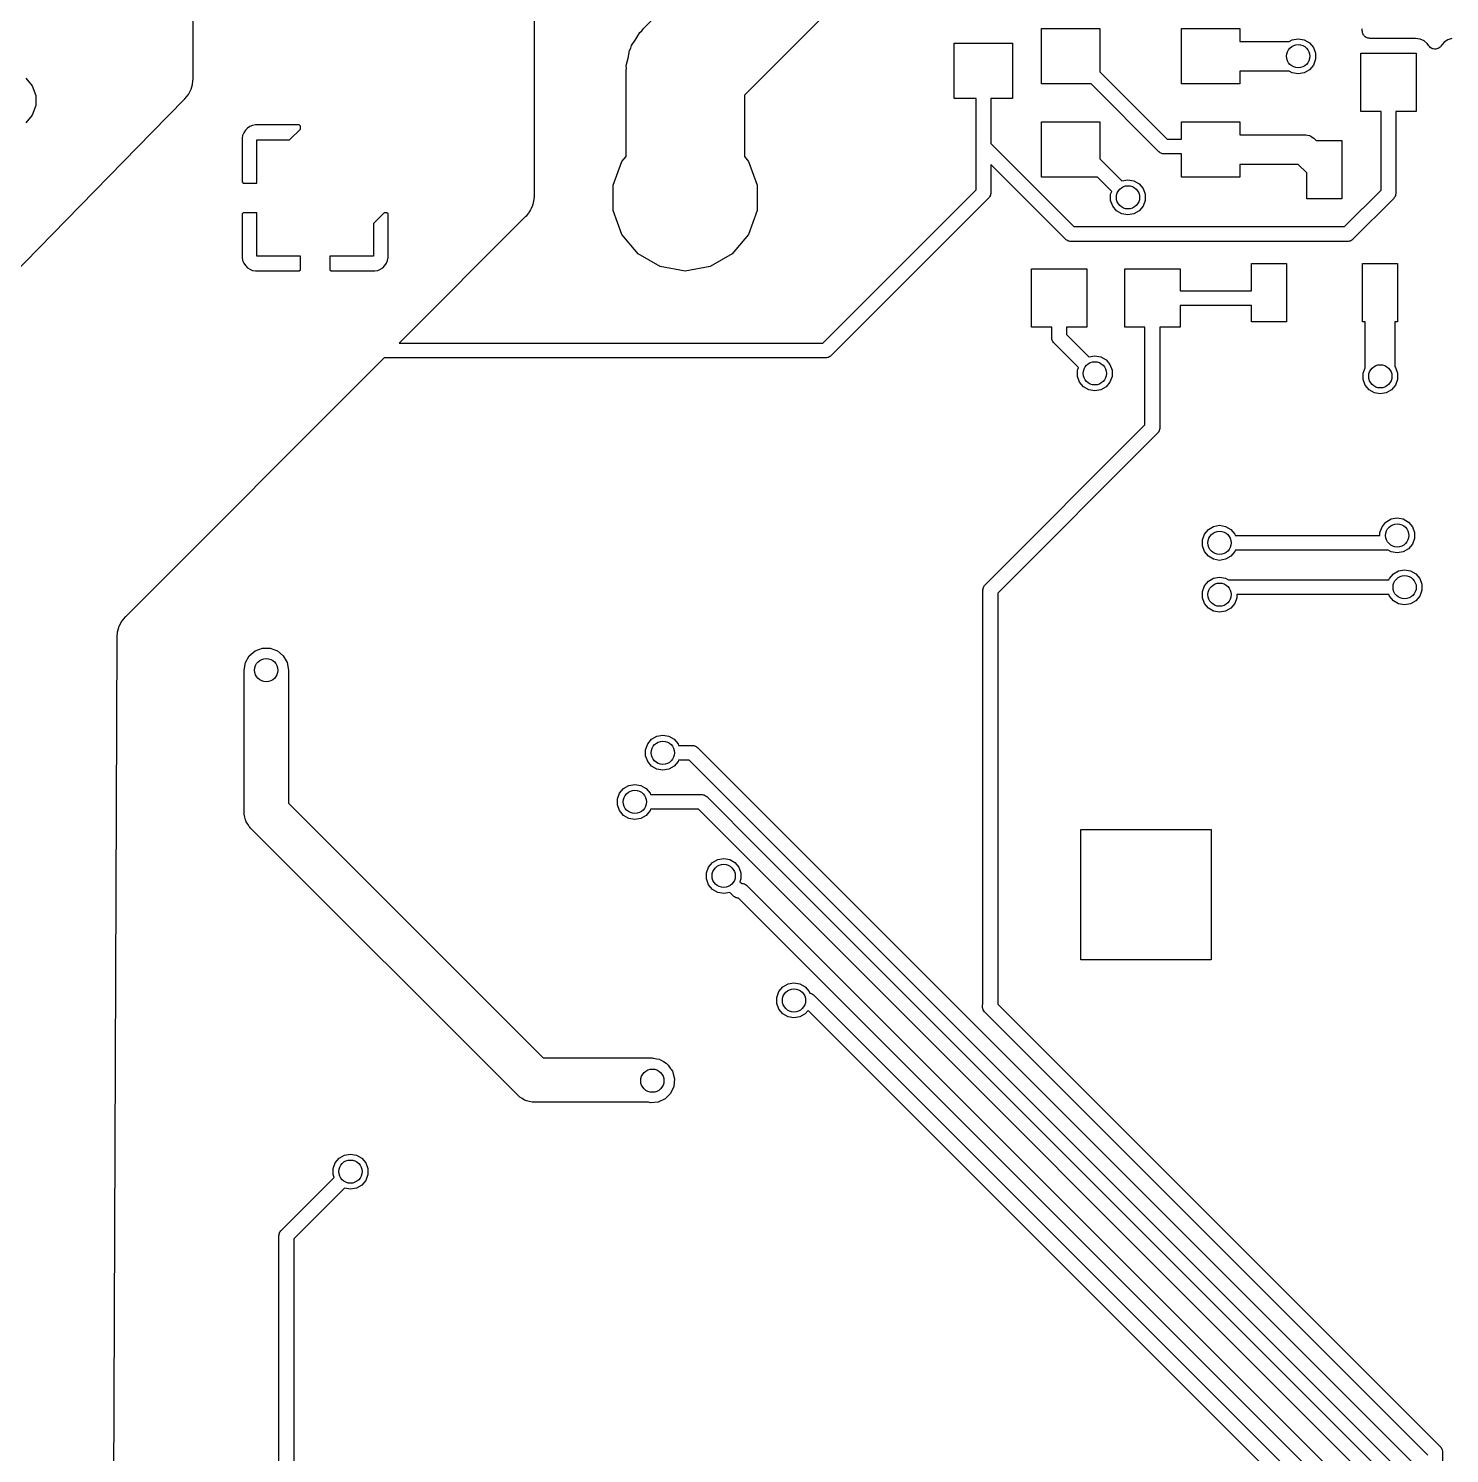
# Model space of a CAD drawing. Extents: x 10 to 287, y -200 to -10.
# Drawn here: x 115.33 to 139.71, y -71.89 to -47.44 of the extents above; entities that cross this region are included whole.
import ezdxf

# ---------------------------------------------------------------- set-up
doc = ezdxf.new("R2010")
doc.units = 0
doc.header["$MEASUREMENT"] = 0
doc.layers.add('BLACK', color=7, linetype='CONTINUOUS')

msp = doc.modelspace()

# ---------------------------------------------------------------- linework, layer by layer
at = {"layer": 'Black'}
for p, q in [((118.15, -48.2927), (118.15, -43.737)), ((124, -44.1166), (124, -50.3038)), ((125.875, -47.44), (127.986, -45.3292)), ((129.125, -47.0637), (127.61, -48.5792)), ((138.212, -47.4447), (138.213, -47.4337)), ((125.673, -47.729), (125.749, -47.6203)), ((125.749, -47.6203), (125.815, -47.5053)), ((125.815, -47.5053), (125.85, -47.4766)), ((125.85, -47.4766), (125.875, -47.44)), ((132.71, -48.387), (132.71, -47.437)), ((132.71, -47.437), (133.711, -47.437)), ((133.711, -47.437), (133.711, -48.1795)), ((135.11, -48.387), (135.11, -47.437)), ((135.11, -47.437), (136.111, -47.437)), ((136.111, -47.437), (136.111, -47.658)), ((136.111, -47.658), (136.959, -47.658)), ((136.959, -47.658), (137.009, -47.6293)), ((137.009, -47.6293), (137.112, -47.6112)), ((137.112, -47.6112), (137.215, -47.6293)), ((137.215, -47.6293), (137.305, -47.6815)), ((138.212, -47.4784), (138.212, -47.4447)), ((138.213, -47.4893), (138.212, -47.4784)), ((138.213, -47.5004), (138.213, -47.4893)), ((138.217, -47.5109), (138.213, -47.5004)), ((138.219, -47.5218), (138.217, -47.5109)), ((138.225, -47.5314), (138.219, -47.5218)), ((138.229, -47.5419), (138.225, -47.5314)), ((138.236, -47.5504), (138.229, -47.5419)), ((138.241, -47.56), (138.236, -47.5504)), ((138.25, -47.5672), (138.241, -47.56)), ((138.257, -47.5757), (138.25, -47.5672)), ((138.267, -47.5812), (138.257, -47.5757)), ((138.275, -47.5884), (138.267, -47.5812)), ((138.285, -47.5922), (138.275, -47.5884)), ((138.295, -47.5977), (138.285, -47.5922)), ((138.306, -47.5996), (138.295, -47.5977)), ((138.317, -47.6034), (138.306, -47.5996)), ((138.328, -47.6034), (138.317, -47.6034)), ((138.339, -47.6054), (138.328, -47.6034)), ((139.127, -47.6054), (138.339, -47.6054)), ((139.207, -47.6167), (139.127, -47.6054)), ((139.272, -47.6462), (139.207, -47.6167)), ((139.327, -47.6926), (139.272, -47.6462)), ((139.618, -47.6705), (139.561, -47.7376)), ((139.678, -47.6311), (139.618, -47.6705)), ((139.75, -47.6087), (139.678, -47.6311)), ((125.616, -47.9416), (125.639, -47.8109)), ((125.639, -47.8109), (125.661, -47.7722)), ((125.661, -47.7722), (125.673, -47.729)), ((131.211, -48.6385), (131.211, -47.6885)), ((131.211, -47.6885), (132.212, -47.6885)), ((132.212, -47.6885), (132.212, -48.6385)), ((137.305, -47.6815), (137.372, -47.7616)), ((137.372, -47.7616), (137.408, -47.8598)), ((137.408, -47.8598), (137.408, -47.9643)), ((138.186, -48.862), (138.186, -47.8612)), ((138.186, -47.8612), (139.136, -47.8612)), ((139.136, -47.8612), (139.136, -48.862)), ((139.354, -47.7333), (139.327, -47.6926)), ((139.356, -47.7353), (139.354, -47.7333)), ((139.357, -47.7376), (139.356, -47.7353)), ((139.371, -47.7512), (139.357, -47.7376)), ((139.384, -47.7654), (139.371, -47.7512)), ((139.386, -47.7666), (139.384, -47.7654)), ((139.388, -47.7684), (139.386, -47.7666)), ((139.406, -47.7764), (139.388, -47.7684)), ((139.423, -47.7852), (139.406, -47.7764)), ((139.426, -47.7855), (139.423, -47.7852)), ((139.428, -47.7865), (139.426, -47.7855)), ((139.448, -47.788), (139.428, -47.7865)), ((139.467, -47.7902), (139.448, -47.788)), ((139.47, -47.7896), (139.467, -47.7902)), ((139.472, -47.7898), (139.47, -47.7896)), ((139.491, -47.7845), (139.472, -47.7898)), ((139.51, -47.78), (139.491, -47.7845)), ((139.512, -47.7786), (139.51, -47.78)), ((139.515, -47.7779), (139.512, -47.7786)), ((139.531, -47.7665), (139.515, -47.7779)), ((139.547, -47.7558), (139.531, -47.7665)), ((139.549, -47.7537), (139.547, -47.7558)), ((139.551, -47.7521), (139.549, -47.7537)), ((139.561, -47.7376), (139.551, -47.7521)), ((125.578, -48.1584), (125.585, -48.1144)), ((125.578, -49.6317), (125.578, -48.1584)), ((125.581, -48.0698), (125.616, -47.9416)), ((125.585, -48.1144), (125.581, -48.0698)), ((136.959, -48.166), (136.111, -48.166)), ((136.111, -48.166), (136.111, -48.387)), ((137.009, -48.1947), (136.959, -48.166)), ((137.305, -48.1425), (137.215, -48.1947)), ((137.372, -48.0625), (137.305, -48.1425)), ((137.408, -47.9643), (137.372, -48.0625)), ((115.277, -48.2867), (115.389, -48.4204)), ((118.115, -48.479), (118.139, -48.398)), ((118.139, -48.398), (118.141, -48.386)), ((118.141, -48.386), (118.15, -48.2988)), ((118.15, -48.2988), (118.15, -48.2927)), ((133.559, -48.387), (132.71, -48.387)), ((134.723, -49.5512), (133.559, -48.387)), ((133.711, -48.1795), (134.866, -49.3344)), ((136.111, -48.387), (135.11, -48.387)), ((137.112, -48.2129), (137.009, -48.1947)), ((137.215, -48.1947), (137.112, -48.2129)), ((115.389, -48.4204), (115.449, -48.5843)), ((115.449, -48.5843), (115.449, -48.7587)), ((117.448, -49.2169), (118.005, -48.6481)), ((118.005, -48.6481), (118.009, -48.6435)), ((118.009, -48.6435), (118.064, -48.5753)), ((118.064, -48.5753), (118.071, -48.5651)), ((118.071, -48.5651), (118.11, -48.4903)), ((118.11, -48.4903), (118.115, -48.479)), ((127.61, -48.5792), (127.61, -49.6317)), ((131.585, -48.6385), (131.211, -48.6385)), ((131.585, -50.2013), (131.585, -48.6385)), ((132.212, -48.6385), (131.839, -48.6385)), ((131.839, -48.6385), (131.839, -49.4114)), ((115.449, -48.7587), (115.389, -48.9226)), ((138.534, -48.862), (138.186, -48.862)), ((138.534, -50.2089), (138.534, -48.862)), ((139.136, -48.862), (138.788, -48.862)), ((138.788, -48.862), (138.788, -50.2615)), ((115.389, -48.9226), (115.277, -49.0563)), ((119.082, -49.146), (119.047, -49.1814)), ((119.124, -49.1182), (119.082, -49.146)), ((119.17, -49.0991), (119.124, -49.1182)), ((119.219, -49.0893), (119.17, -49.0991)), ((119.969, -49.0893), (119.219, -49.0893)), ((119.99, -49.1102), (119.969, -49.0893)), ((119.99, -49.16), (119.99, -49.1102)), ((132.71, -49.9872), (132.71, -49.0372)), ((132.71, -49.0372), (133.711, -49.0372)), ((133.711, -49.0372), (133.711, -49.673)), ((135.11, -49.3344), (135.11, -49.0372)), ((135.11, -49.0372), (136.111, -49.0372)), ((136.111, -49.0372), (136.111, -49.2582)), ((116.214, -50.4762), (117.448, -49.2169)), ((119, -49.2692), (118.99, -49.3183)), ((118.99, -49.3183), (118.99, -50.0679)), ((119.019, -49.223), (119, -49.2692)), ((119.047, -49.1814), (119.019, -49.223)), ((119.244, -50.0888), (119.244, -49.3433)), ((119.244, -49.3433), (119.806, -49.3433)), ((119.806, -49.3433), (119.99, -49.16)), ((134.866, -49.3344), (135.11, -49.3344)), ((136.111, -49.2582), (137.218, -49.2582)), ((137.218, -49.2582), (137.229, -49.2602)), ((137.229, -49.2602), (137.241, -49.2592)), ((137.241, -49.2592), (137.273, -49.2678)), ((137.273, -49.2678), (137.305, -49.2735)), ((137.305, -49.2735), (137.315, -49.2791)), ((137.315, -49.2791), (137.326, -49.282)), ((137.326, -49.282), (137.353, -49.3011)), ((137.353, -49.3011), (137.382, -49.3176)), ((137.382, -49.3176), (137.389, -49.3262)), ((137.389, -49.3262), (137.398, -49.3326)), ((137.398, -49.3326), (137.42, -49.3547)), ((137.42, -49.3547), (137.861, -49.3547)), ((137.861, -49.3547), (137.861, -50.3555)), ((125.507, -49.7156), (125.578, -49.6317)), ((127.61, -49.6317), (127.68, -49.7156)), ((131.839, -49.4114), (133.263, -50.8356)), ((134.728, -49.5544), (134.723, -49.5512)), ((134.731, -49.5587), (134.728, -49.5544)), ((134.746, -49.567), (134.731, -49.5587)), ((134.759, -49.5765), (134.746, -49.567)), ((134.765, -49.578), (134.759, -49.5765)), ((134.77, -49.5808), (134.765, -49.578)), ((134.786, -49.5836), (134.77, -49.5808)), ((134.802, -49.5879), (134.786, -49.5836)), ((134.808, -49.5874), (134.802, -49.5879)), ((134.813, -49.5884), (134.808, -49.5874)), ((135.11, -49.5884), (134.813, -49.5884)), ((135.11, -49.9872), (135.11, -49.5884)), ((125.358, -50.125), (125.507, -49.7156)), ((127.68, -49.7156), (127.829, -50.125)), ((133.12, -51.0524), (131.839, -49.7706)), ((131.839, -49.7706), (131.839, -50.2539)), ((133.711, -49.673), (134.088, -50.05)), ((137.113, -49.7662), (136.111, -49.7662)), ((136.111, -49.7662), (136.111, -49.9872)), ((137.262, -49.9146), (137.113, -49.7662)), ((118.99, -50.0679), (119.011, -50.0888)), ((119.011, -50.0888), (119.244, -50.0888)), ((125.358, -50.5606), (125.358, -50.125)), ((127.829, -50.125), (127.829, -50.5606)), ((133.666, -49.9872), (132.71, -49.9872)), ((133.912, -50.2331), (133.666, -49.9872)), ((134.088, -50.0499), (134.191, -50.0318)), ((134.088, -50.05), (134.088, -50.0499)), ((134.191, -50.0318), (134.294, -50.0499)), ((134.294, -50.0499), (134.384, -50.1022)), ((134.384, -50.1022), (134.451, -50.1822)), ((136.111, -49.9872), (135.11, -49.9872)), ((137.262, -50.3555), (137.262, -49.9146)), ((124, -50.3137), (123.995, -50.377)), ((124, -50.3038), (123.999, -50.3087)), ((123.999, -50.3087), (124, -50.3137)), ((128.954, -52.832), (131.585, -50.2013)), ((131.802, -50.3437), (129.096, -53.0488)), ((131.805, -50.3391), (131.802, -50.3437)), ((131.809, -50.3355), (131.805, -50.3391)), ((131.817, -50.3212), (131.809, -50.3355)), ((131.827, -50.3076), (131.817, -50.3212)), ((131.828, -50.3022), (131.827, -50.3076)), ((131.831, -50.2973), (131.828, -50.3022)), ((131.834, -50.281), (131.831, -50.2973)), ((131.838, -50.265), (131.834, -50.281)), ((131.839, -50.2539), (131.838, -50.2594)), ((131.838, -50.2594), (131.838, -50.265)), ((133.894, -50.2804), (133.912, -50.2331)), ((133.894, -50.3849), (133.894, -50.2804)), ((134.451, -50.1822), (134.487, -50.2804)), ((134.487, -50.2804), (134.487, -50.3849)), ((137.861, -50.3555), (137.262, -50.3555)), ((137.907, -50.8356), (138.534, -50.2089)), ((138.751, -50.3513), (138.05, -51.0524)), ((138.754, -50.3467), (138.751, -50.3513)), ((138.758, -50.3432), (138.754, -50.3467)), ((138.767, -50.3288), (138.758, -50.3432)), ((138.776, -50.3152), (138.767, -50.3288)), ((138.778, -50.3098), (138.776, -50.3152)), ((138.78, -50.305), (138.778, -50.3098)), ((138.783, -50.2886), (138.78, -50.305)), ((138.788, -50.2726), (138.783, -50.2886)), ((138.788, -50.2615), (138.787, -50.267)), ((138.787, -50.267), (138.788, -50.2726)), ((113.189, -53.5648), (116.214, -50.4762)), ((116.214, -50.4762), (116.214, -50.4762)), ((119.011, -50.5968), (118.99, -50.6177)), ((119.244, -50.5968), (119.011, -50.5968)), ((119.244, -51.3423), (119.244, -50.5968)), ((121.426, -50.5968), (121.243, -50.7801)), ((121.476, -50.5968), (121.426, -50.5968)), ((121.497, -50.6177), (121.476, -50.5968)), ((123.898, -50.6105), (123.857, -50.6588)), ((123.903, -50.6018), (123.898, -50.6105)), ((123.91, -50.5943), (123.903, -50.6018)), ((123.94, -50.5444), (123.91, -50.5943)), ((123.944, -50.5351), (123.94, -50.5444)), ((123.949, -50.5267), (123.944, -50.5351)), ((123.972, -50.4726), (123.949, -50.5267)), ((123.974, -50.4628), (123.972, -50.4726)), ((123.978, -50.4536), (123.974, -50.4628)), ((123.992, -50.3967), (123.978, -50.4536)), ((123.995, -50.377), (123.992, -50.3867)), ((123.992, -50.3867), (123.992, -50.3967)), ((125.507, -50.97), (125.358, -50.5606)), ((127.829, -50.5606), (127.68, -50.97)), ((133.93, -50.4831), (133.894, -50.3849)), ((133.997, -50.5631), (133.93, -50.4831)), ((134.088, -50.6154), (133.997, -50.5631)), ((134.384, -50.5631), (134.294, -50.6154)), ((134.451, -50.4831), (134.384, -50.5631)), ((134.487, -50.3849), (134.451, -50.4831)), ((118.99, -50.6177), (118.99, -51.3673)), ((121.243, -50.7801), (121.243, -51.3423)), ((121.497, -51.3673), (121.497, -50.6177)), ((123.85, -50.6661), (121.684, -52.832)), ((123.853, -50.662), (123.85, -50.6661)), ((123.857, -50.6588), (123.853, -50.662)), ((133.263, -50.8356), (137.907, -50.8356)), ((134.191, -50.6335), (134.088, -50.6154)), ((134.294, -50.6154), (134.191, -50.6335)), ((125.787, -51.3038), (125.507, -50.97)), ((127.68, -50.97), (127.4, -51.3038)), ((133.125, -51.0556), (133.12, -51.0524)), ((133.129, -51.0598), (133.125, -51.0556)), ((133.143, -51.0681), (133.129, -51.0598)), ((133.157, -51.0777), (133.143, -51.0681)), ((133.162, -51.0791), (133.157, -51.0777)), ((133.167, -51.0819), (133.162, -51.0791)), ((133.183, -51.0848), (133.167, -51.0819)), ((133.199, -51.0891), (133.183, -51.0848)), ((133.205, -51.0886), (133.199, -51.0891)), ((133.21, -51.0896), (133.205, -51.0886)), ((137.96, -51.0896), (133.21, -51.0896)), ((137.966, -51.0886), (137.96, -51.0896)), ((137.971, -51.0891), (137.966, -51.0886)), ((137.987, -51.0848), (137.971, -51.0891)), ((138.004, -51.0819), (137.987, -51.0848)), ((138.008, -51.0791), (138.004, -51.0819)), ((138.014, -51.0777), (138.008, -51.0791)), ((138.027, -51.0681), (138.014, -51.0777)), ((138.042, -51.0598), (138.027, -51.0681)), ((138.045, -51.0556), (138.042, -51.0598)), ((138.05, -51.0524), (138.045, -51.0556)), ((119.99, -51.3423), (119.244, -51.3423)), ((119.99, -51.5754), (119.99, -51.3423)), ((121.243, -51.3423), (120.498, -51.3423)), ((120.498, -51.3423), (120.498, -51.5754)), ((126.165, -51.5216), (125.787, -51.3038)), ((127.4, -51.3038), (127.023, -51.5216)), ((118.99, -51.3673), (119, -51.4164)), ((119, -51.4164), (119.019, -51.4626)), ((119.019, -51.4626), (119.047, -51.5042)), ((119.047, -51.5042), (119.082, -51.5396)), ((119.082, -51.5396), (119.124, -51.5674)), ((119.124, -51.5674), (119.17, -51.5865)), ((119.17, -51.5865), (119.219, -51.5963)), ((119.969, -51.5963), (119.99, -51.5754)), ((120.498, -51.5754), (120.518, -51.5963)), ((121.268, -51.5963), (121.317, -51.5865)), ((121.317, -51.5865), (121.363, -51.5674)), ((121.363, -51.5674), (121.405, -51.5396)), ((121.405, -51.5396), (121.44, -51.5042)), ((121.44, -51.5042), (121.468, -51.4626)), ((121.468, -51.4626), (121.487, -51.4164)), ((121.487, -51.4164), (121.497, -51.3673)), ((126.594, -51.5973), (126.165, -51.5216)), ((127.023, -51.5216), (126.594, -51.5973)), ((132.535, -52.5628), (132.535, -51.562)), ((132.535, -51.562), (133.485, -51.562)), ((133.485, -51.562), (133.485, -52.5628)), ((134.135, -52.5628), (134.135, -51.562)), ((134.135, -51.562), (135.085, -51.562)), ((135.085, -51.562), (135.085, -51.9354)), ((136.309, -51.9354), (136.309, -51.468)), ((136.309, -51.468), (136.909, -51.468)), ((136.909, -51.468), (136.909, -52.4688)), ((138.214, -52.4688), (138.214, -51.468)), ((138.214, -51.468), (138.814, -51.468)), ((138.814, -51.468), (138.814, -52.4688)), ((119.219, -51.5963), (119.969, -51.5963)), ((120.518, -51.5963), (121.268, -51.5963)), ((135.085, -51.9354), (136.309, -51.9354)), ((136.309, -52.1894), (135.085, -52.1894)), ((135.085, -52.1894), (135.085, -52.5628)), ((136.309, -52.4688), (136.309, -52.1894)), ((132.883, -52.5628), (132.535, -52.5628)), ((132.883, -52.7406), (132.883, -52.5628)), ((133.485, -52.5628), (133.137, -52.5628)), ((133.137, -52.5628), (133.137, -52.688)), ((134.483, -52.5628), (134.135, -52.5628)), ((134.483, -54.2376), (134.483, -52.5628)), ((135.085, -52.5628), (134.737, -52.5628)), ((134.737, -52.5628), (134.737, -54.2902)), ((136.909, -52.4688), (136.309, -52.4688)), ((138.26, -52.4688), (138.214, -52.4688)), ((138.26, -53.256), (138.26, -52.4688)), ((138.814, -52.4688), (138.768, -52.4688)), ((138.768, -52.4688), (138.768, -53.2362)), ((132.884, -52.7461), (132.883, -52.7406)), ((132.883, -52.7516), (132.884, -52.7461)), ((132.887, -52.7677), (132.883, -52.7516)), ((132.89, -52.784), (132.887, -52.7677)), ((132.893, -52.7888), (132.89, -52.784)), ((132.895, -52.7942), (132.893, -52.7888)), ((132.904, -52.8078), (132.895, -52.7942)), ((132.912, -52.8222), (132.904, -52.8078)), ((133.137, -52.688), (133.519, -53.0701)), ((121.684, -52.832), (128.954, -52.832)), ((129.088, -53.0563), (129.074, -53.0646)), ((129.092, -53.052), (129.088, -53.0563)), ((129.096, -53.0488), (129.092, -53.052)), ((132.917, -52.8258), (132.912, -52.8222)), ((132.92, -52.8304), (132.917, -52.8258)), ((133.343, -53.2532), (132.92, -52.8304)), ((133.519, -53.07), (133.622, -53.0518)), ((133.622, -53.0518), (133.725, -53.07)), ((121.43, -53.086), (116.988, -57.5281)), ((129.007, -53.086), (121.43, -53.086)), ((129.012, -53.085), (129.007, -53.086)), ((129.018, -53.0855), (129.012, -53.085)), ((129.034, -53.0812), (129.018, -53.0855)), ((129.05, -53.0783), (129.034, -53.0812)), ((129.055, -53.0755), (129.05, -53.0783)), ((129.06, -53.0741), (129.055, -53.0755)), ((129.074, -53.0646), (129.06, -53.0741)), ((133.325, -53.3005), (133.343, -53.2532)), ((133.325, -53.4049), (133.325, -53.3005)), ((133.519, -53.0701), (133.519, -53.07)), ((133.725, -53.07), (133.815, -53.1222)), ((133.815, -53.1222), (133.882, -53.2023)), ((133.882, -53.2023), (133.918, -53.3005)), ((133.918, -53.3005), (133.918, -53.4049)), ((138.225, -53.3513), (138.26, -53.256)), ((138.768, -53.2362), (138.782, -53.2531)), ((138.782, -53.2531), (138.818, -53.3513)), ((133.361, -53.5031), (133.325, -53.4049)), ((133.428, -53.5832), (133.361, -53.5031)), ((133.882, -53.5031), (133.815, -53.5832)), ((133.918, -53.4049), (133.882, -53.5031)), ((138.225, -53.4557), (138.225, -53.3513)), ((138.261, -53.5539), (138.225, -53.4557)), ((138.818, -53.4557), (138.782, -53.5539)), ((138.818, -53.3513), (138.818, -53.4557)), ((133.519, -53.6354), (133.428, -53.5832)), ((133.622, -53.6536), (133.519, -53.6354)), ((133.725, -53.6354), (133.622, -53.6536)), ((133.815, -53.5832), (133.725, -53.6354)), ((138.328, -53.634), (138.261, -53.5539)), ((138.419, -53.6862), (138.328, -53.634)), ((138.521, -53.7044), (138.419, -53.6862)), ((138.624, -53.6862), (138.521, -53.7044)), ((138.715, -53.634), (138.624, -53.6862)), ((138.782, -53.5539), (138.715, -53.634)), ((131.74, -56.9804), (134.483, -54.2376)), ((134.7, -54.38), (131.957, -57.1228)), ((134.703, -54.3754), (134.7, -54.38)), ((134.707, -54.3718), (134.703, -54.3754)), ((134.715, -54.3574), (134.707, -54.3718)), ((134.725, -54.3438), (134.715, -54.3574)), ((134.726, -54.3384), (134.725, -54.3438)), ((134.729, -54.3336), (134.726, -54.3384)), ((134.732, -54.3173), (134.729, -54.3336)), ((134.736, -54.3012), (134.732, -54.3173)), ((134.737, -54.2902), (134.736, -54.2957)), ((134.736, -54.2957), (134.736, -54.3012)), ((135.57, -56.0305), (135.66, -55.9783)), ((135.66, -55.9783), (135.763, -55.9601)), ((135.763, -55.9601), (135.866, -55.9783)), ((135.866, -55.9783), (135.956, -56.0305)), ((138.515, -56.0818), (138.55, -55.9836)), ((138.55, -55.9836), (138.618, -55.9035)), ((138.618, -55.9035), (138.708, -55.8513)), ((138.708, -55.8513), (138.811, -55.8331)), ((138.811, -55.8331), (138.914, -55.8513)), ((138.914, -55.8513), (139.004, -55.9035)), ((139.004, -55.9035), (139.072, -55.9836)), ((139.072, -55.9836), (139.107, -56.0818)), ((135.467, -56.2088), (135.502, -56.1106)), ((135.467, -56.3132), (135.467, -56.2088)), ((135.502, -56.1106), (135.57, -56.0305)), ((135.956, -56.0305), (136.024, -56.1106)), ((136.024, -56.1106), (136.032, -56.134)), ((136.032, -56.134), (138.515, -56.134)), ((138.515, -56.134), (138.515, -56.0818)), ((139.107, -56.1862), (139.072, -56.2844)), ((139.107, -56.0818), (139.107, -56.1862)), ((135.502, -56.4114), (135.467, -56.3132)), ((135.57, -56.4915), (135.502, -56.4114)), ((136.024, -56.4114), (135.956, -56.4915)), ((136.032, -56.388), (136.024, -56.4114)), ((138.658, -56.388), (136.032, -56.388)), ((138.708, -56.4167), (138.658, -56.388)), ((138.811, -56.4349), (138.708, -56.4167)), ((138.914, -56.4167), (138.811, -56.4349)), ((139.004, -56.3645), (138.914, -56.4167)), ((139.072, -56.2844), (139.004, -56.3645)), ((135.66, -56.5437), (135.57, -56.4915)), ((135.763, -56.5619), (135.66, -56.5437)), ((135.866, -56.5437), (135.763, -56.5619)), ((135.956, -56.4915), (135.866, -56.5437)), ((138.835, -56.7403), (138.938, -56.7221)), ((138.938, -56.7221), (139.041, -56.7403)), ((135.502, -56.9996), (135.57, -56.9195)), ((135.57, -56.9195), (135.66, -56.8673)), ((135.66, -56.8673), (135.763, -56.8491)), ((135.763, -56.8491), (135.866, -56.8673)), ((135.866, -56.8673), (135.916, -56.896)), ((135.916, -56.896), (138.669, -56.896)), ((138.669, -56.896), (138.677, -56.8726)), ((138.677, -56.8726), (138.745, -56.7925)), ((138.745, -56.7925), (138.835, -56.7403)), ((139.041, -56.7403), (139.131, -56.7925)), ((139.131, -56.7925), (139.199, -56.8726)), ((139.199, -56.8726), (139.234, -56.9708)), ((139.234, -56.9708), (139.234, -57.0752)), ((131.703, -57.0592), (131.708, -57.0431)), ((131.704, -57.0647), (131.703, -57.0592)), ((131.703, -57.0702), (131.704, -57.0647)), ((131.703, -64.1759), (131.703, -57.0702)), ((131.708, -57.0431), (131.71, -57.0268)), ((131.71, -57.0268), (131.713, -57.0219)), ((131.713, -57.0219), (131.715, -57.0165)), ((131.715, -57.0165), (131.724, -57.003)), ((131.724, -57.003), (131.732, -56.9886)), ((131.732, -56.9886), (131.737, -56.985)), ((131.737, -56.985), (131.74, -56.9804)), ((131.957, -57.1228), (131.957, -64.1776)), ((135.467, -57.0978), (135.502, -56.9996)), ((135.467, -57.2022), (135.467, -57.0978)), ((135.502, -57.3004), (135.467, -57.2022)), ((136.059, -57.2022), (136.024, -57.3004)), ((138.669, -57.15), (136.059, -57.15)), ((136.059, -57.15), (136.059, -57.2022)), ((138.677, -57.1734), (138.669, -57.15)), ((138.745, -57.2535), (138.677, -57.1734)), ((139.199, -57.1734), (139.131, -57.2535)), ((139.234, -57.0752), (139.199, -57.1734)), ((135.57, -57.3805), (135.502, -57.3004)), ((135.66, -57.4327), (135.57, -57.3805)), ((135.763, -57.4509), (135.66, -57.4327)), ((135.866, -57.4327), (135.763, -57.4509)), ((135.956, -57.3805), (135.866, -57.4327)), ((136.024, -57.3004), (135.956, -57.3805)), ((138.835, -57.3057), (138.745, -57.2535)), ((138.938, -57.3239), (138.835, -57.3057)), ((139.041, -57.3057), (138.938, -57.3239)), ((139.131, -57.2535), (139.041, -57.3057)), ((116.876, -57.6976), (116.851, -57.7791)), ((116.881, -57.6862), (116.876, -57.6976)), ((116.921, -57.6111), (116.881, -57.6862)), ((116.928, -57.6009), (116.921, -57.6111)), ((116.984, -57.5327), (116.928, -57.6009)), ((116.988, -57.5281), (116.984, -57.5327)), ((116.839, -57.8852), (116.743, -82.1091)), ((116.848, -57.7912), (116.839, -57.879)), ((116.839, -57.879), (116.839, -57.8852)), ((116.851, -57.7791), (116.848, -57.7912)), ((119.114, -58.2005), (119.215, -58.1154)), ((119.215, -58.1154), (119.339, -58.0702)), ((119.339, -58.0702), (119.472, -58.0702)), ((119.472, -58.0702), (119.596, -58.1154)), ((119.596, -58.1154), (119.697, -58.2005)), ((119.024, -58.4454), (119.047, -58.3151)), ((119.047, -58.3151), (119.114, -58.2005)), ((119.697, -58.2005), (119.763, -58.3151)), ((119.763, -58.3151), (119.786, -58.4454)), ((119.024, -60.8854), (119.024, -58.4454)), ((119.786, -58.4454), (119.786, -60.7276)), ((125.95, -59.7123), (126.017, -59.6322)), ((126.017, -59.6322), (126.107, -59.58)), ((126.107, -59.58), (126.21, -59.5619)), ((126.21, -59.5619), (126.313, -59.58)), ((126.313, -59.58), (126.403, -59.6322)), ((126.403, -59.6322), (126.471, -59.7123)), ((125.914, -59.8105), (125.95, -59.7123)), ((125.914, -59.915), (125.914, -59.8105)), ((126.471, -59.7123), (126.479, -59.7357)), ((126.479, -59.7357), (126.713, -59.7357)), ((126.713, -59.7357), (126.718, -59.7367)), ((126.718, -59.7367), (126.724, -59.7362)), ((126.724, -59.7362), (126.74, -59.7405)), ((126.74, -59.7405), (126.756, -59.7434)), ((126.756, -59.7434), (126.761, -59.7462)), ((126.761, -59.7462), (126.767, -59.7476)), ((126.767, -59.7476), (126.78, -59.7571)), ((126.78, -59.7571), (126.795, -59.7654)), ((126.795, -59.7654), (126.798, -59.7697)), ((126.798, -59.7697), (126.803, -59.7729)), ((126.803, -59.7729), (139.051, -72.0208)), ((125.95, -60.0132), (125.914, -59.915)), ((126.017, -60.0932), (125.95, -60.0132)), ((126.107, -60.1454), (126.017, -60.0932)), ((126.21, -60.1636), (126.107, -60.1454)), ((126.313, -60.1454), (126.21, -60.1636)), ((126.403, -60.0932), (126.313, -60.1454)), ((126.471, -60.0132), (126.403, -60.0932)), ((126.479, -59.9897), (126.471, -60.0132)), ((126.66, -59.9897), (126.479, -59.9897)), ((138.834, -72.1632), (126.66, -59.9897)), ((125.434, -60.6538), (125.469, -60.5556)), ((125.469, -60.5556), (125.537, -60.4755)), ((125.537, -60.4755), (125.627, -60.4233)), ((125.627, -60.4233), (125.73, -60.4051)), ((125.73, -60.4051), (125.833, -60.4233)), ((125.833, -60.4233), (125.923, -60.4755)), ((125.923, -60.4755), (125.991, -60.5556)), ((125.991, -60.5556), (125.999, -60.579)), ((125.999, -60.579), (126.873, -60.579)), ((126.873, -60.579), (126.879, -60.58)), ((126.879, -60.58), (126.884, -60.5795)), ((126.884, -60.5795), (126.9, -60.5838)), ((126.9, -60.5838), (126.916, -60.5867)), ((126.916, -60.5867), (126.921, -60.5895)), ((126.921, -60.5895), (126.927, -60.5909)), ((126.927, -60.5909), (126.94, -60.6004)), ((126.94, -60.6004), (126.955, -60.6087)), ((126.955, -60.6087), (126.958, -60.613)), ((126.958, -60.613), (126.963, -60.6162)), ((126.963, -60.6162), (127.852, -61.5052)), ((119.786, -60.7276), (124.158, -65.099)), ((125.434, -60.7582), (125.434, -60.6538)), ((125.469, -60.8564), (125.434, -60.7582)), ((125.537, -60.9365), (125.469, -60.8564)), ((125.991, -60.8564), (125.923, -60.9365)), ((125.999, -60.833), (125.991, -60.8564)), ((126.82, -60.833), (125.999, -60.833)), ((127.672, -61.6848), (126.82, -60.833)), ((119.027, -60.9019), (119.024, -60.8854)), ((119.026, -60.9186), (119.027, -60.9019)), ((119.039, -60.9667), (119.026, -60.9186)), ((119.047, -61.0157), (119.039, -60.9667)), ((119.056, -61.0302), (119.047, -61.0157)), ((119.06, -61.0464), (119.056, -61.0302)), ((119.089, -61.0872), (119.06, -61.0464)), ((119.114, -61.1303), (119.089, -61.0872)), ((125.627, -60.9887), (125.537, -60.9365)), ((125.73, -61.0069), (125.627, -60.9887)), ((125.833, -60.9887), (125.73, -61.0069)), ((125.923, -60.9365), (125.833, -60.9887)), ((119.126, -61.1411), (119.114, -61.1303)), ((119.136, -61.1548), (119.126, -61.1411)), ((123.731, -65.7494), (119.136, -61.1548)), ((133.382, -63.4176), (133.382, -61.1824)), ((133.382, -61.1824), (135.618, -61.1824)), ((135.618, -61.1824), (135.618, -63.4176)), ((127.852, -61.5052), (127.852, -61.5052)), ((127.852, -61.5052), (138.52, -72.1732)), ((126.958, -61.9238), (126.993, -61.8256)), ((126.993, -61.8256), (127.061, -61.7455)), ((127.061, -61.7455), (127.151, -61.6933)), ((127.151, -61.6933), (127.254, -61.6751)), ((127.254, -61.6751), (127.357, -61.6933)), ((127.357, -61.6933), (127.447, -61.7455)), ((127.447, -61.7455), (127.515, -61.8256)), ((127.515, -61.8256), (127.55, -61.9238)), ((138.303, -72.3156), (127.672, -61.6848)), ((127.672, -61.6848), (127.672, -61.6848)), ((126.958, -62.0282), (126.958, -61.9238)), ((126.993, -62.1264), (126.958, -62.0282)), ((127.55, -62.0282), (127.533, -62.0755)), ((127.533, -62.0755), (127.561, -62.103)), ((127.55, -61.9238), (127.55, -62.0282)), ((127.561, -62.103), (127.562, -62.103)), ((127.562, -62.103), (127.567, -62.104)), ((127.567, -62.104), (127.573, -62.1035)), ((127.573, -62.1035), (127.589, -62.1078)), ((127.061, -62.2065), (126.993, -62.1264)), ((127.151, -62.2587), (127.061, -62.2065)), ((127.254, -62.2769), (127.151, -62.2587)), ((127.357, -62.2587), (127.254, -62.2769)), ((127.418, -62.3198), (127.357, -62.2586)), ((127.357, -62.2586), (127.357, -62.2587)), ((127.423, -62.323), (127.418, -62.3198)), ((127.426, -62.3273), (127.423, -62.323)), ((127.441, -62.3356), (127.426, -62.3273)), ((127.454, -62.3451), (127.441, -62.3356)), ((127.46, -62.3465), (127.454, -62.3451)), ((127.465, -62.3493), (127.46, -62.3465)), ((127.481, -62.3522), (127.465, -62.3493)), ((127.589, -62.1078), (127.605, -62.1107)), ((127.605, -62.1107), (127.61, -62.1135)), ((127.61, -62.1135), (127.616, -62.1149)), ((127.616, -62.1149), (127.629, -62.1244)), ((127.629, -62.1244), (127.644, -62.1327)), ((127.644, -62.1327), (127.647, -62.137)), ((127.647, -62.137), (127.652, -62.1402)), ((127.652, -62.1402), (138.066, -72.5542)), ((127.497, -62.3565), (127.481, -62.3522)), ((127.502, -62.356), (127.497, -62.3565)), ((127.508, -62.357), (127.502, -62.356)), ((127.509, -62.357), (127.508, -62.357)), ((137.849, -72.6966), (127.509, -62.357)), ((135.618, -63.4176), (133.382, -63.4176)), ((128.358, -63.8294), (128.46, -63.8113)), ((128.46, -63.8113), (128.563, -63.8294)), ((128.164, -64.0599), (128.2, -63.9617)), ((128.164, -64.1644), (128.164, -64.0599)), ((128.2, -63.9617), (128.267, -63.8817)), ((128.267, -63.8817), (128.358, -63.8294)), ((128.563, -63.8294), (128.654, -63.8817)), ((128.654, -63.8817), (128.721, -63.9617)), ((128.721, -63.9617), (128.73, -63.9876)), ((128.73, -63.9876), (128.739, -63.9899)), ((128.739, -63.9899), (128.755, -63.9928)), ((128.755, -63.9928), (128.76, -63.9956)), ((128.76, -63.9956), (128.766, -63.997)), ((128.766, -63.997), (128.779, -64.0066)), ((128.779, -64.0066), (128.794, -64.0149)), ((128.794, -64.0149), (128.797, -64.0191)), ((128.797, -64.0191), (128.802, -64.0223)), ((128.802, -64.0223), (137.55, -72.7701)), ((128.2, -64.2626), (128.164, -64.1644)), ((128.267, -64.3426), (128.2, -64.2626)), ((128.704, -64.2834), (128.654, -64.3426)), ((137.333, -72.9125), (128.704, -64.2834)), ((131.693, -64.2315), (131.697, -64.1876)), ((131.705, -64.2741), (131.693, -64.2315)), ((131.697, -64.1876), (131.703, -64.1759)), ((131.73, -64.3102), (131.705, -64.2741)), ((131.957, -64.1776), (139.551, -71.7719)), ((128.358, -64.3949), (128.267, -64.3426)), ((128.46, -64.413), (128.358, -64.3949)), ((128.563, -64.3949), (128.46, -64.413)), ((128.654, -64.3426), (128.563, -64.3949)), ((131.74, -64.32), (131.73, -64.3102)), ((139.334, -71.9143), (131.74, -64.32)), ((124.158, -65.099), (126.02, -65.099)), ((126.02, -65.099), (126.037, -65.1019)), ((126.037, -65.1019), (126.053, -65.1004)), ((126.053, -65.1004), (126.101, -65.1133)), ((126.101, -65.1133), (126.15, -65.122)), ((126.15, -65.122), (126.165, -65.1304)), ((126.165, -65.1304), (126.181, -65.1347)), ((126.181, -65.1347), (126.222, -65.1632)), ((126.222, -65.1632), (126.265, -65.1881)), ((126.265, -65.1881), (126.276, -65.201)), ((126.276, -65.201), (126.289, -65.2106)), ((126.289, -65.2106), (126.299, -65.2206)), ((126.299, -65.2206), (126.336, -65.273)), ((126.336, -65.273), (126.35, -65.2895)), ((126.35, -65.2895), (126.352, -65.2963)), ((126.352, -65.2963), (126.375, -65.329)), ((126.375, -65.329), (126.41, -65.4568)), ((126.41, -65.4568), (126.398, -65.5886)), ((123.744, -65.759), (123.731, -65.7494)), ((123.755, -65.7719), (123.744, -65.759)), ((123.798, -65.7968), (123.755, -65.7719)), ((126.342, -65.7085), (126.249, -65.8021)), ((126.398, -65.5886), (126.342, -65.7085)), ((123.839, -65.8253), (123.798, -65.7968)), ((123.855, -65.8296), (123.839, -65.8253)), ((123.87, -65.838), (123.855, -65.8296)), ((123.919, -65.8467), (123.87, -65.838)), ((123.967, -65.8595), (123.919, -65.8467)), ((123.983, -65.8581), (123.967, -65.8595)), ((124, -65.861), (123.983, -65.8581)), ((124.04, -65.861), (124, -65.861)), ((125.965, -65.861), (124.04, -65.861)), ((125.997, -65.8696), (125.965, -65.861)), ((126.129, -65.858), (125.997, -65.8696)), ((126.249, -65.8021), (126.129, -65.858)), ((120.747, -66.7673), (120.85, -66.7491)), ((120.85, -66.7491), (120.953, -66.7673)), ((120.554, -66.9978), (120.589, -66.8996)), ((120.589, -66.8996), (120.657, -66.8195)), ((120.657, -66.8195), (120.747, -66.7673)), ((120.953, -66.7673), (121.043, -66.8195)), ((121.043, -66.8195), (121.111, -66.8996)), ((121.111, -66.8996), (121.146, -66.9978)), ((119.66, -68.0602), (120.571, -67.1495)), ((120.554, -67.1022), (120.554, -66.9978)), ((120.571, -67.1495), (120.554, -67.1022)), ((121.111, -67.2004), (121.043, -67.2805)), ((121.146, -67.1022), (121.111, -67.2004)), ((121.146, -66.9978), (121.146, -67.1022)), ((120.747, -67.3326), (119.877, -68.2026)), ((120.747, -67.3327), (120.747, -67.3326)), ((120.85, -67.3509), (120.747, -67.3327)), ((120.953, -67.3327), (120.85, -67.3509)), ((121.043, -67.2805), (120.953, -67.3327)), ((119.623, -68.1389), (119.628, -68.1229)), ((119.624, -68.1445), (119.623, -68.1389)), ((119.623, -68.15), (119.624, -68.1445)), ((119.623, -77.65), (119.623, -68.15)), ((119.628, -68.1229), (119.631, -68.1066)), ((119.631, -68.1066), (119.633, -68.1017)), ((119.633, -68.1017), (119.635, -68.0963)), ((119.635, -68.0963), (119.644, -68.0827)), ((119.644, -68.0827), (119.653, -68.0684)), ((119.653, -68.0684), (119.657, -68.0648)), ((119.657, -68.0648), (119.66, -68.0602)), ((119.877, -68.2026), (119.877, -77.5001)), ((139.551, -71.7719), (139.554, -71.7765)), ((139.554, -71.7765), (139.559, -71.78)), ((139.559, -71.78), (139.564, -71.7897)), ((139.564, -71.7897), (139.571, -71.7982)), ((139.571, -71.7982), (139.573, -71.8034)), ((139.573, -71.8034), (139.576, -71.808)), ((139.576, -71.808), (139.578, -71.8134)), ((139.578, -71.8134), (139.581, -71.8182)), ((139.581, -71.8182), (139.583, -71.8292)), ((139.583, -71.8292), (139.586, -71.8396)), ((139.586, -71.8396), (139.586, -71.8452)), ((139.586, -71.8452), (139.588, -71.8506)), ((139.588, -71.8506), (139.587, -71.8562)), ((139.587, -71.8562), (139.588, -71.8617)), ((139.588, -71.8617), (139.588, -92.312))]:
    msp.add_line(p, q, dxfattribs=at)
for centre in [(137.112, -47.912), (134.191, -50.3326), (133.622, -53.3527), (138.521, -53.4035), (138.811, -56.134), (135.763, -56.261), (135.763, -57.15), (138.938, -57.023), (119.405, -58.4454), (126.21, -59.8627), (125.73, -60.706), (127.254, -61.976), (128.46, -64.1121), (126.03, -65.49), (120.85, -67.05)]:
    msp.add_circle(centre, 0.1994, dxfattribs=at)

doc.saveas('drawing.dxf')
